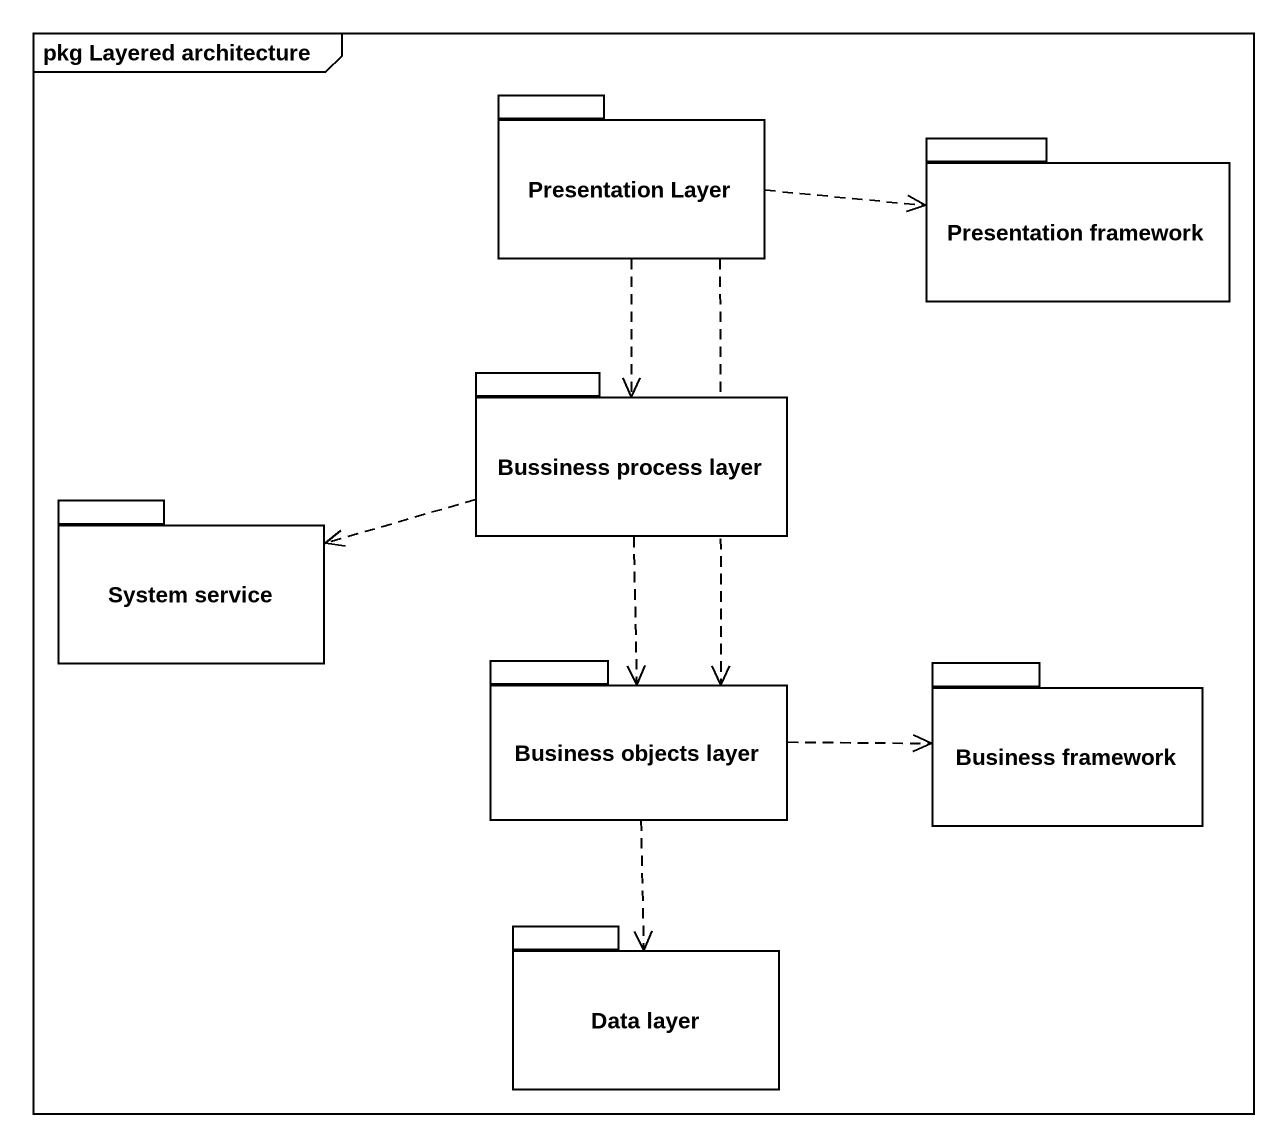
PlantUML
@startuml
mainframe pkg Layered architecture
package "Presentation Layer" as Presentation_Layer {
}
package "Presentation framework" as Presentation_framework {
}
package "Bussiness process layer" as Bussiness_process_layer {
}
package "System service" as System_service {
}
package "Business objects layer" as Business_objects_layer {
}
package "Business framework" as Business_framework {
}
package "Data layer" as Data_layer {
}
Presentation_Layer .right.> Presentation_framework
Presentation_Layer ..> Bussiness_process_layer
Presentation_Layer ..> Business_objects_layer
Bussiness_process_layer .left.> System_service
Bussiness_process_layer ..> Business_objects_layer
Business_objects_layer .right.> Business_framework
Business_objects_layer ..> Data_layer
@enduml
